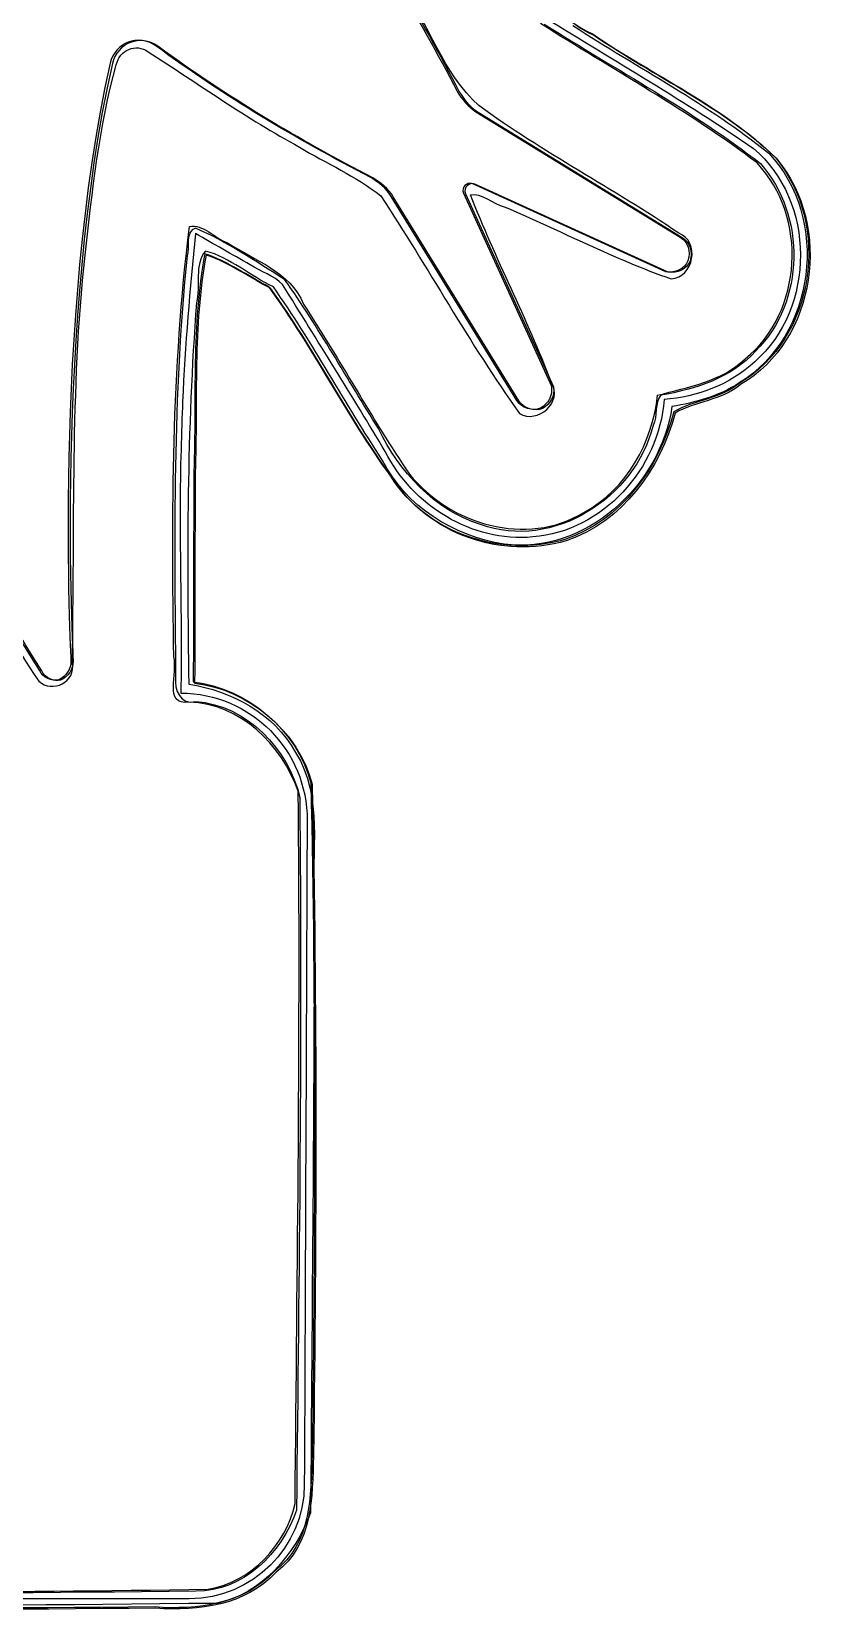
# Model space of a CAD drawing. Extents: x -1 to 139, y 0 to 188.
# Drawn here: x 70.3 to 121.3, y -0.3 to 100.4 of the extents above; entities that cross this region are included whole.
import ezdxf

# ---------------------------------------------------------------- set-up
doc = ezdxf.new("R2010")
doc.units = 0
for name, color, linetype in [('Back_Silk', 7, 'CONTINUOUS'), ('Edge', 7, 'CONTINUOUS'), ('Infill', 7, 'CONTINUOUS')]:
    doc.layers.add(name, color=color, linetype=linetype)

msp = doc.modelspace()

# ---------------------------------------------------------------- linework, layer by layer
at = {"layer": 'Back_Silk', "color": 7}
for points in [[(98.760466, 95.28739), (111.760466, 87.28739)], [(110.860466, 85.08739), (98.560466, 90.68739)], [(101.360466, 76.88689), (93.360466, 89.88739)], [(97.960466, 90.08739), (103.560466, 77.78689)]]:
    msp.add_lwpolyline(points, dxfattribs=at)
msp.add_lwpolyline([(70.960466, 59.68689)], close=True, dxfattribs=at)
for points in [[(89.160466, 110.28739), (92.460466, 105.78739), (95.060466, 101.38739), (97.560466, 96.58739)], [(70.960466, 59.68689), (59.760466, 77.08689), (56.960466, 101.18739), (59.760466, 107.18739)], [(78.360466, 99.48739), (77.260466, 100.28739), (75.760466, 99.68739), (75.460466, 98.38739)], [(92.060466, 91.08739), (87.260466, 93.58739), (82.860466, 96.18739), (78.360466, 99.48739)], [(75.460466, 98.38739), (71.760466, 81.98739), (72.960466, 60.48689), (72.960466, 60.28689)], [(97.560466, 96.58739), (97.860466, 96.08739), (98.260466, 95.58739), (98.760466, 95.28739)], [(93.360466, 89.88739), (93.060466, 90.38739), (92.560466, 90.78739), (92.060466, 91.08739)], [(98.560466, 90.68739), (98.360466, 90.78739), (98.160466, 90.68739), (98.060466, 90.58739)], [(98.060466, 90.58739), (97.960466, 90.48739), (97.860466, 90.28739), (97.960466, 90.08739)], [(111.760466, 87.28739), (112.260466, 86.98739), (112.460466, 86.38739), (112.260466, 85.78739)], [(112.260466, 85.78739), (112.060466, 85.28739), (111.460466, 84.98739), (110.860466, 85.08739)], [(103.560466, 77.78689), (103.660466, 77.18689), (103.360466, 76.68689), (102.860466, 76.38689)], [(102.860466, 76.38689), (102.360466, 76.18689), (101.660466, 76.38689), (101.360466, 76.88689)], [(72.160466, 59.08689), (71.760466, 58.98689), (71.160466, 59.18689), (70.960466, 59.68689)], [(72.960466, 60.28689), (72.960466, 59.78689), (72.660466, 59.28689), (72.160466, 59.08689)]]:
    msp.add_open_spline(points, degree=3, dxfattribs=at)
at = {"layer": 'Edge', "color": 7}
for points in [[(101.110893, 106.233215), (102.105003, 103.936053), (103.583403, 101.331451), (106.094223, 100.245862)], [(106.094223, 100.245862), (109.937573, 97.607914), (114.353653, 95.668215), (117.709833, 92.383533)], [(117.709833, 92.383533), (121.244003, 88.091679), (120.262363, 80.875622), (115.394263, 77.996803)], [(81.353058, 86.251153), (80.487503, 81.708183), (80.823092, 76.986942), (80.655468, 72.368153)], [(85.453225, 84.137192), (84.098325, 84.834032), (82.794327, 85.787082), (81.353058, 86.251153)], [(93.201103, 72.087693), (90.382775, 75.940263), (88.224766, 80.318263), (85.453225, 84.137192)], [(115.394263, 77.996803), (114.183363, 77.000583), (112.505793, 76.929952), (111.225793, 76.189842)], [(111.225793, 76.189842), (110.309433, 72.642202), (107.864093, 69.245672), (104.280173, 68.045963)], [(80.655468, 72.368153), (80.633948, 67.905473), (80.631218, 63.442723), (80.617478, 58.980013)], [(104.280173, 68.045963), (100.199893, 66.868323), (95.476709, 68.423163), (93.201103, 72.087693)], [(80.617478, 58.980013), (84.059375, 58.553953), (87.246147, 55.906753), (88.107266, 52.532073)], [(88.107266, 52.532073), (88.42179, 38.269333), (88.380164, 23.994873), (88.193676, 9.730083)], [(88.193676, 9.730083), (88.111916, 7.110893), (88.137416, 4.060203), (85.807007, 2.311393)], [(85.807007, 2.311393), (83.859024, 0.190453), (80.871011, -0.186807), (78.148315, 0.017733)], [(78.148315, 0.017733), (59.977175, -0.159467), (41.802178, -0.043067), (23.632198, -0.021167)]]:
    msp.add_open_spline(points, degree=3, dxfattribs=at)
at = {"layer": 'Infill', "color": 7}
for points in [[(98.625742, 95.311024), (111.62574, 87.311024)], [(110.72574, 85.11102), (98.425742, 90.711024)], [(101.22574, 76.91053), (93.225742, 89.911024)], [(97.825742, 90.111024), (103.42574, 77.81053)]]:
    msp.add_lwpolyline(points, dxfattribs=at)
msp.add_lwpolyline([(70.825742, 59.71053)], close=True, dxfattribs=at)
at = {"layer": 'Infill', "color": 1}
msp.add_lwpolyline([(87.872294, 50.132243)], close=True, dxfattribs=at)
msp.add_lwpolyline([(80.364579, 0.540273), (25.648621, 0.532273)], dxfattribs=at)
at = {"layer": 'Infill', "color": 7}
for points in [[(89.025742, 110.311024), (92.325742, 105.811024), (94.925742, 101.411024), (97.425742, 96.611024)], [(70.825742, 59.71053), (59.625742, 77.11053), (56.825742, 101.211024), (59.625742, 107.211024)], [(101.19646, 106.152492), (102.19057, 103.855331), (103.66898, 101.250728), (106.1798, 100.165139)], [(98.803459, 95.69833), (96.533725, 97.769514), (95.638855, 100.860066), (93.904143, 103.335005)], [(116.53011, 92.046821), (112.17722, 95.363492), (107.34841, 97.993983), (102.73819, 100.929603)], [(102.97369, 100.896432), (107.57672, 97.962932), (112.44051, 95.381776), (116.74123, 92.005607)], [(104.79777, 100.800507), (108.96119, 98.100896), (113.41435, 95.790376), (117.27701, 92.659199)], [(78.225742, 99.511024), (77.125742, 100.311024), (75.625742, 99.711024), (75.325742, 98.411024)], [(75.714254, 98.304349), (75.899498, 99.233093), (76.960125, 99.7049), (77.745015, 99.136406)], [(106.1798, 100.165139), (110.02314, 97.527191), (114.43922, 95.587492), (117.79541, 92.302811)], [(77.745015, 99.136406), (80.940571, 97.098062), (84.031526, 94.87336), (87.373499, 93.06149)], [(91.925742, 91.111024), (87.125742, 93.611024), (82.725742, 96.211024), (78.225742, 99.511024)], [(75.325742, 98.411024), (71.625742, 82.01102), (72.825742, 60.51053), (72.825742, 60.31053)], [(73.721984, 86.1641), (74.202196, 90.231483), (74.597334, 94.354723), (75.714254, 98.304349)], [(97.425742, 96.611024), (97.725742, 96.111024), (98.125742, 95.611024), (98.625742, 95.311024)], [(111.54516, 87.567325), (107.38385, 90.410283), (102.8686, 92.720767), (98.803459, 95.69833)], [(87.373499, 93.06149), (89.092397, 92.019905), (90.984936, 91.198703), (92.561446, 89.952684)], [(117.27701, 92.659199), (121.19787, 88.52405), (120.27378, 81.01855), (115.39478, 78.02512)], [(117.79541, 92.302811), (121.32957, 88.010956), (120.34794, 80.7949), (115.47983, 77.91608)], [(115.77581, 79.56015), (119.4589, 82.55442), (119.78029, 88.638024), (116.53011, 92.046821)], [(116.74123, 92.005607), (119.66996, 88.698821), (119.59161, 83.21145), (116.45312, 80.06132)], [(93.225742, 89.911024), (92.925742, 90.411024), (92.425742, 90.811024), (91.925742, 91.111024)], [(98.425742, 90.711024), (98.225742, 90.811024), (98.025742, 90.711024), (97.925742, 90.611024)], [(92.561446, 89.952684), (95.56954, 85.37153), (98.215526, 80.54801), (101.3898, 76.07951)], [(97.925742, 90.611024), (97.825742, 90.511024), (97.725742, 90.311024), (97.825742, 90.111024)], [(98.269585, 90.011394), (98.932423, 90.18591), (99.729517, 89.406231), (100.42328, 89.25428)], [(103.43028, 78.04145), (101.8956, 82.10855), (99.851777, 85.96922), (98.269585, 90.011394)], [(100.42328, 89.25428), (103.97518, 87.74677), (107.42194, 85.92707), (111.06031, 84.65785)], [(79.375257, 60.56759), (79.222388, 69.71698), (79.248713, 78.91973), (80.376878, 88.006293)], [(80.750137, 87.888095), (80.077811, 87.715374), (80.398016, 86.62197), (80.223331, 86.11886)], [(80.376878, 88.006293), (81.200594, 88.178701), (82.020856, 87.234075), (82.794485, 86.95484)], [(86.43728, 84.62169), (84.583064, 85.7622), (82.756763, 87.04505), (80.750137, 87.888095)], [(82.794485, 86.95484), (84.536592, 85.82599), (86.774105, 85.12186), (87.63482, 83.05361)], [(111.06031, 84.65785), (112.49258, 84.71635), (112.9382, 87.06827), (111.54516, 87.567325)], [(111.62574, 87.311024), (112.12574, 87.01102), (112.32574, 86.41102), (112.12574, 85.81102)], [(72.906647, 60.18996), (73.080819, 68.84848), (72.789282, 77.53567), (73.721984, 86.1641)], [(80.223331, 86.11886), (79.315217, 77.20081), (79.404632, 68.20814), (79.49039, 59.26264)], [(81.43863, 86.17043), (80.573075, 81.62746), (80.908664, 76.90622), (80.74104, 72.28743)], [(81.393619, 86.42966), (80.660728, 85.59323), (81.080066, 84.17481), (80.82498, 83.13703)], [(85.718328, 84.14648), (84.254271, 84.83419), (82.95019, 86.02657), (81.393619, 86.42966)], [(85.538797, 84.05647), (84.183897, 84.75331), (82.879899, 85.70636), (81.43863, 86.17043)], [(112.12574, 85.81102), (111.92574, 85.31102), (111.32574, 85.01102), (110.72574, 85.11102)], [(92.407094, 75.11785), (90.429679, 78.28867), (88.583373, 81.57279), (86.43728, 84.62169)], [(93.286675, 72.00697), (90.468347, 75.85954), (88.310338, 80.23754), (85.538797, 84.05647)], [(92.676048, 73.08906), (90.284546, 76.72085), (88.205798, 80.62098), (85.718328, 84.14648)], [(80.82498, 83.13703), (80.203409, 75.05094), (80.208882, 66.93419), (80.33061, 58.83028)], [(87.63482, 83.05361), (89.965492, 79.49291), (92.000435, 75.73433), (94.384584, 72.21628)], [(110.1987, 77.23933), (112.12201, 77.76599), (114.25289, 78.10409), (115.77581, 79.56015)], [(116.45312, 80.06132), (114.89281, 78.34285), (112.60865, 77.60932), (110.39311, 77.24555)], [(101.3898, 76.07951), (102.5537, 75.38251), (104.19334, 76.81713), (103.43028, 78.04145)], [(103.42574, 77.81053), (103.52574, 77.21053), (103.22574, 76.71053), (102.72574, 76.41053)], [(115.39478, 78.02512), (114.1153, 77.16999), (112.60602, 76.78177), (111.10891, 76.51809)], [(115.47983, 77.91608), (114.26894, 76.91986), (112.59137, 76.84923), (111.31137, 76.10912)], [(102.72574, 76.41053), (102.22574, 76.21053), (101.52574, 76.41053), (101.22574, 76.91053)], [(105.5042, 69.77415), (108.24073, 71.24994), (109.86507, 74.24459), (110.1987, 77.23933)], [(110.39311, 77.24555), (109.97282, 76.77255), (110.2251, 75.90338), (109.90531, 75.31472)], [(111.10891, 76.51809), (110.40482, 71.5241), (105.59289, 67.05997), (100.41116, 67.75428)], [(111.31137, 76.10912), (110.39501, 72.56148), (107.94966, 69.16495), (104.36574, 67.96524)], [(98.914624, 68.99925), (95.941561, 69.94005), (93.747675, 72.38349), (92.407094, 75.11785)], [(109.90531, 75.31472), (108.77014, 70.70946), (103.53012, 67.32251), (98.914624, 68.99925)], [(63.508887, 73.55704), (65.422433, 68.49476), (67.720294, 63.48791), (70.774796, 59.0138)], [(100.41116, 67.75428), (97.208485, 68.26586), (94.158893, 70.13475), (92.676048, 73.08906)], [(80.74104, 72.28743), (80.71952, 67.82475), (80.71679, 63.362), (80.70305, 58.89929)], [(104.36574, 67.96524), (100.28546, 66.7876), (95.562281, 68.34244), (93.286675, 72.00697)], [(94.384584, 72.21628), (96.961016, 69.01214), (101.84142, 67.53385), (105.5042, 69.77415)], [(80.340822, 57.68668), (78.699475, 57.43751), (79.655063, 59.56874), (79.375257, 60.56759)], [(70.774796, 59.0138), (71.622453, 58.21884), (73.189953, 58.9872), (72.906647, 60.18996)], [(72.025742, 59.11053), (71.625742, 59.01053), (71.025742, 59.21053), (70.825742, 59.71053)], [(72.825742, 60.31053), (72.825742, 59.81053), (72.525742, 59.31053), (72.025742, 59.11053)], [(79.49039, 59.26264), (79.39895, 58.46829), (79.788135, 57.45875), (80.780466, 57.72217)], [(80.33061, 58.83028), (83.090617, 58.40617), (85.727764, 56.96558), (87.135196, 54.48221)], [(80.70305, 58.89929), (84.144947, 58.47323), (87.331719, 55.82603), (88.192838, 52.45135)], [(87.298109, 52.00781), (86.242124, 54.97989), (83.630529, 57.5804), (80.340822, 57.68668)], [(80.780466, 57.72217), (84.030967, 57.4966), (86.717103, 54.65258), (87.400658, 51.61045)], [(87.135196, 54.48221), (88.924086, 51.6216), (88.111228, 48.12264), (88.320682, 44.94233)], [(88.192838, 52.45135), (88.507362, 38.18861), (88.465736, 23.91415), (88.279248, 9.64936)], [(87.102823, 6.61019), (87.230179, 21.74222), (87.462679, 36.87513), (87.298109, 52.00781)], [(87.400658, 51.61045), (87.551092, 36.46673), (87.358928, 21.32013), (87.188076, 6.17901)], [(88.320682, 44.94233), (88.316082, 31.9687), (88.173288, 18.99562), (88.094394, 6.02232)], [(88.279248, 9.64936), (88.197488, 7.03017), (88.222988, 3.97948), (85.892579, 2.23067)], [(87.188076, 6.17901), (86.250434, 3.45139), (83.804587, 0.99596), (80.776188, 1.0191)], [(81.570918, 1.15596), (84.319393, 1.60493), (86.523088, 3.97738), (87.102823, 6.61019)], [(88.094394, 6.02232), (87.096403, 3.35414), (84.9736, 0.85466), (82.122268, 0.24571)], [(85.892579, 2.23067), (83.944596, 0.10973), (80.956583, -0.26753), (78.233887, -0.06299)], [(80.776188, 1.0191), (62.373995, 0.8019), (43.967604, 0.81014), (25.56509, 0.9934)], [(42.306031, 0.97003), (55.393999, 0.99793), (68.485572, 0.90743), (81.570918, 1.15596)], [(82.122268, 0.24571), (62.746752, 0.02804), (43.369841, 0.03027), (23.99341, 0.06379)], [(78.233887, -0.06299), (60.062747, -0.24019), (41.88775, -0.12379), (23.71777, -0.10189)]]:
    msp.add_open_spline(points, degree=3, dxfattribs=at)
at = {"layer": 'Infill', "color": 1}
for points in [[(103.053035, 101.311161), (107.455295, 98.513451), (112.019415, 95.956231), (116.295215, 92.967411)], [(116.295215, 92.967411), (120.281005, 89.626731), (120.272105, 82.786693), (116.385015, 79.373663)], [(80.763915, 87.549451), (80.385115, 84.056563), (80.101105, 80.421393), (79.935795, 76.836563)], [(84.238525, 85.559213), (83.075965, 86.214683), (81.916185, 86.876073), (80.763915, 87.549451)], [(86.308845, 84.297493), (85.758225, 84.865193), (84.907655, 85.114863), (84.238525, 85.559213)], [(92.847905, 73.651013), (90.728555, 77.206183), (88.515525, 80.726283), (86.308845, 84.297493)], [(116.385015, 79.373663), (114.819905, 77.912153), (112.715815, 77.137353), (110.607665, 76.963513)], [(79.935795, 76.836563), (79.905195, 75.949613), (79.855295, 74.774173), (79.840095, 73.776013)], [(110.607665, 76.963513), (110.311015, 72.588663), (106.693835, 68.551653), (102.248295, 68.209603)], [(79.840095, 73.776013), (79.670975, 68.826833), (79.925595, 63.249633), (79.819165, 58.264473)], [(102.248295, 68.209603), (98.373705, 67.845413), (94.570395, 70.223613), (92.847905, 73.651013)], [(79.819165, 58.264473), (84.289026, 58.242973), (87.893058, 54.602073), (87.872294, 50.132243)], [(87.872294, 50.132243), (87.811724, 37.092823), (87.751147, 20.729943), (87.690573, 7.830743)], [(87.690573, 7.830743), (87.671673, 3.804893), (84.390483, 0.540843), (80.364579, 0.540273)]]:
    msp.add_open_spline(points, degree=3, dxfattribs=at)

doc.saveas('drawing.dxf')
